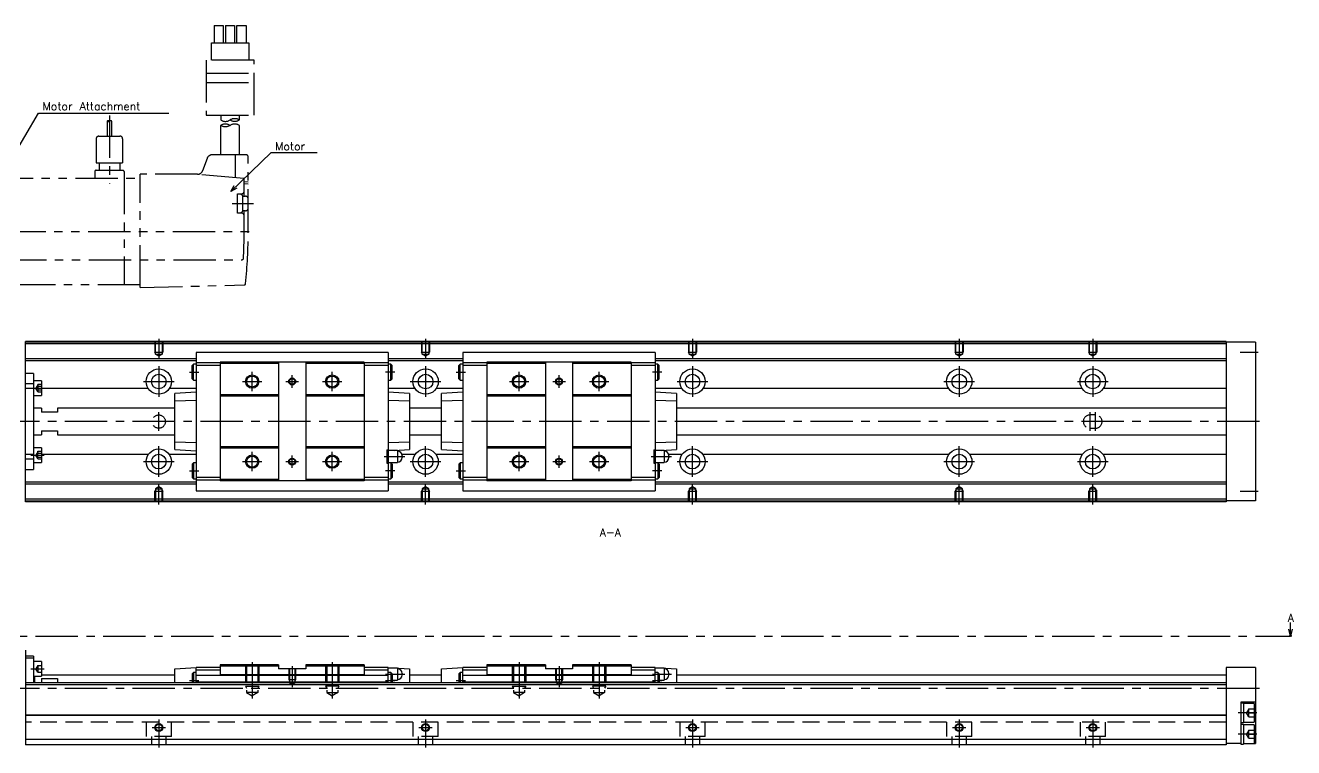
# Model space of a CAD drawing. Extents: x -2 to 770, y -8 to 279.
# Drawn here: x 294.8 to 770.1, y 9 to 279.5 of the extents above; entities that cross this region are included whole.
import ezdxf

# ---------------------------------------------------------------- set-up
doc = ezdxf.new("R2010")
doc.units = 0
doc.header["$LTSCALE"] = 0.5
for name, pattern in [('CENTER', [50.8, 31.75, -6.35, 6.35, -6.35]), ('DASHED', [19.05, 12.7, -6.35]), ('PHANTOM', [63.5, 31.75, -6.35, 6.35, -6.35, 6.35, -6.35])]:
    doc.linetypes.add(name, pattern=pattern)
for name, color, linetype in [('MSM_CENTER', 1, 'CENTER'), ('MSM_CONTINUOUS', 7, 'CONTINUOUS'), ('MSM_DASHED', 4, 'DASHED'), ('MSM_IMAGINARY', 6, 'PHANTOM'), ('MSM_NARROW', 5, 'CONTINUOUS'), ('MSM_PART_NUMBER', 7, 'CONTINUOUS')]:
    doc.layers.add(name, color=color, linetype=linetype)
doc.styles.get("Standard").update_dxf_attribs({"font": 'txt.shx', "height": 3, "bigfont": 'bigfont.shx'})

msp = doc.modelspace()

# ---------------------------------------------------------------- linework, layer by layer
at = {"layer": 'MSM_CENTER'}
for p, q in [((344.76, 162.1), (344.76, 154.59)), ((444.76, 162.1), (444.76, 154.59)), ((544.76, 162.1), (544.76, 154.59)), ((644.76, 162.1), (644.76, 154.59)), ((694.76, 162.1), (694.76, 154.59)), ((750.01, 157.1), (756.76, 157.1)), ((344.76, 151.85), (344.76, 140.35)), ((356.26, 149.6), (359.76, 149.6)), ((379.76, 142.47), (379.76, 149.72)), ((394.76, 143.73), (394.76, 148.46)), ((409.76, 142.47), (409.76, 149.72)), ((433.26, 149.6), (429.76, 149.6)), ((444.76, 151.85), (444.76, 140.35)), ((456.26, 149.6), (459.76, 149.6)), ((479.76, 142.47), (479.76, 149.72)), ((494.76, 143.73), (494.76, 148.46)), ((509.76, 142.47), (509.76, 149.72)), ((533.26, 149.6), (529.76, 149.6)), ((544.76, 151.85), (544.76, 140.35)), ((644.76, 151.85), (644.76, 140.35)), ((694.76, 151.85), (694.76, 140.35)), ((296.76, 143.65), (301.76, 143.65)), ((339.01, 146.1), (350.51, 146.1)), ((376.14, 146.1), (383.39, 146.1)), ((392.4, 146.1), (397.13, 146.1)), ((406.14, 146.1), (413.39, 146.1)), ((439.01, 146.1), (450.51, 146.1)), ((476.14, 146.1), (483.39, 146.1)), ((492.4, 146.1), (497.13, 146.1)), ((506.14, 146.1), (513.39, 146.1)), ((539.01, 146.1), (550.51, 146.1)), ((639.01, 146.1), (650.51, 146.1)), ((689.01, 146.1), (700.51, 146.1)), ((344.76, 127.6), (344.76, 134.6)), ((693.76, 127.6), (693.76, 134.6)), ((695.76, 127.6), (695.76, 134.6)), ((258.76, 131.3), (757.76, 131.3)), ((344.76, 110.35), (344.76, 121.85)), ((379.76, 112.47), (379.76, 119.72)), ((409.76, 112.47), (409.76, 119.72)), ((444.76, 110.35), (444.76, 121.85)), ((479.76, 112.47), (479.76, 119.72)), ((509.76, 112.47), (509.76, 119.72)), ((544.76, 110.35), (544.76, 121.85)), ((644.76, 110.35), (644.76, 121.85)), ((694.76, 110.35), (694.76, 121.85)), ((296.76, 118.54), (301.76, 118.54)), ((339.01, 116.1), (350.51, 116.1)), ((376.14, 116.1), (383.39, 116.1)), ((392.4, 116.1), (397.13, 116.1)), ((394.76, 113.73), (394.76, 118.46)), ((406.14, 116.1), (413.39, 116.1)), ((429.26, 118), (436.96, 118)), ((439.01, 116.1), (450.51, 116.1)), ((476.14, 116.1), (483.39, 116.1)), ((492.4, 116.1), (497.13, 116.1)), ((494.76, 113.73), (494.76, 118.46)), ((506.14, 116.1), (513.39, 116.1)), ((529.26, 118), (536.96, 118)), ((539.01, 116.1), (550.51, 116.1)), ((639.01, 116.1), (650.51, 116.1)), ((689.01, 116.1), (700.51, 116.1)), ((356.26, 112.6), (359.76, 112.6)), ((433.26, 112.6), (429.76, 112.6)), ((456.26, 112.6), (459.76, 112.6)), ((533.26, 112.6), (529.76, 112.6)), ((344.76, 100.1), (344.76, 107.61)), ((444.76, 100.1), (444.76, 107.61)), ((544.76, 100.1), (544.76, 107.61)), ((644.76, 100.1), (644.76, 107.61)), ((694.76, 100.1), (694.76, 107.61)), ((750.01, 105.1), (756.76, 105.1)), ((247.76, 50.8), (768.88, 50.8)), ((296.76, 38.55), (301.76, 38.55)), ((379.76, 41), (379.76, 27.41)), ((394.76, 39.5), (394.76, 31.69)), ((409.76, 41), (409.76, 27.41)), ((479.76, 41), (479.76, 27.41)), ((494.76, 39.5), (494.76, 31.69)), ((509.76, 41), (509.76, 27.41)), ((356.26, 34.1), (359.76, 34.1)), ((429.76, 36.5), (436.96, 36.5)), ((429.76, 34.1), (433.26, 34.1)), ((456.26, 34.1), (459.76, 34.1)), ((529.76, 36.5), (536.96, 36.5)), ((529.76, 34.1), (533.26, 34.1)), ((258.76, 31.3), (757.76, 31.3)), ((344.76, 19.5), (344.76, 9)), ((444.76, 19.5), (444.76, 9)), ((544.76, 19.5), (544.76, 9)), ((644.76, 19.5), (644.76, 9)), ((694.76, 19.5), (694.76, 9)), ((756.26, 22), (749.26, 22)), ((342.26, 16.5), (347.26, 16.5)), ((442.26, 16.5), (447.26, 16.5)), ((542.26, 16.5), (547.26, 16.5)), ((642.26, 16.5), (647.26, 16.5)), ((692.26, 16.5), (697.26, 16.5)), ((756.26, 14), (749.26, 14))]:
    msp.add_line(p, q, dxfattribs=at)
at = {"layer": 'MSM_CONTINUOUS'}
for p, q in [((744.76, 161.1), (294.76, 161.1)), ((294.76, 101.1), (294.76, 161.1)), ((744.76, 160.9), (294.76, 160.9)), ((744.76, 160.2), (294.76, 160.2)), ((430.76, 157), (358.76, 157)), ((358.76, 157), (358.76, 105.2)), ((430.76, 157), (430.76, 105.2)), ((530.76, 157), (458.76, 157)), ((458.76, 157), (458.76, 105.2)), ((530.76, 157), (530.76, 105.2)), ((744.76, 161.1), (744.76, 101.1)), ((755.76, 160.8), (744.76, 160.8)), ((755.76, 160.8), (755.76, 101.4)), ((358.76, 154.55), (294.76, 154.55)), ((358.76, 153.85), (294.76, 153.85)), ((357.76, 152.6), (357.26, 152.1)), ((357.26, 147.1), (357.26, 152.1)), ((358.76, 152.6), (357.76, 152.6)), ((357.76, 146.6), (357.76, 152.6)), ((367.76, 153.05), (358.76, 153.05)), ((421.76, 153.35), (367.76, 153.35)), ((367.76, 153.35), (367.76, 108.85)), ((389.66, 152.85), (367.76, 152.85)), ((389.66, 153.35), (389.66, 108.85)), ((399.86, 153.35), (399.86, 108.85)), ((421.76, 152.85), (399.86, 152.85)), ((421.76, 153.35), (421.76, 108.85)), ((430.76, 153.05), (421.76, 153.05)), ((458.76, 154.55), (430.76, 154.55)), ((458.76, 153.85), (430.76, 153.85)), ((431.76, 152.6), (430.76, 152.6)), ((432.26, 152.1), (431.76, 152.6)), ((431.76, 146.6), (431.76, 152.6)), ((432.26, 147.1), (432.26, 152.1)), ((457.76, 152.6), (457.26, 152.1)), ((457.26, 147.1), (457.26, 152.1)), ((458.76, 152.6), (457.76, 152.6)), ((457.76, 146.6), (457.76, 152.6)), ((467.76, 153.05), (458.76, 153.05)), ((521.76, 153.35), (467.76, 153.35)), ((467.76, 153.35), (467.76, 108.85)), ((489.66, 152.85), (467.76, 152.85)), ((489.66, 153.35), (489.66, 108.85)), ((499.86, 153.35), (499.86, 108.85)), ((521.76, 152.85), (499.86, 152.85)), ((521.76, 153.35), (521.76, 108.85)), ((530.76, 153.05), (521.76, 153.05)), ((744.76, 154.55), (530.76, 154.55)), ((744.76, 153.85), (530.76, 153.85)), ((531.76, 152.6), (530.76, 152.6)), ((532.26, 152.1), (531.76, 152.6)), ((531.76, 146.6), (531.76, 152.6)), ((532.26, 147.1), (532.26, 152.1)), ((297.76, 149.1), (294.76, 149.1)), ((297.76, 149.1), (297.76, 113.1)), ((367.76, 152.05), (358.76, 152.05)), ((430.76, 152.05), (421.76, 152.05)), ((467.76, 152.05), (458.76, 152.05)), ((530.76, 152.05), (521.76, 152.05)), ((297.76, 145.23), (294.76, 145.23)), ((297.76, 143.48), (294.76, 143.48)), ((300.76, 146.4), (297.76, 146.4)), ((300.76, 146.4), (300.76, 140.9)), ((340.81, 143.46), (300.76, 143.46)), ((358.76, 143.46), (348.71, 143.46)), ((357.26, 147.1), (357.76, 146.6)), ((357.76, 146.6), (358.76, 146.6)), ((430.76, 146.6), (431.76, 146.6)), ((440.81, 143.46), (430.76, 143.46)), ((431.76, 146.6), (432.26, 147.1)), ((458.76, 143.46), (448.71, 143.46)), ((457.26, 147.1), (457.76, 146.6)), ((457.76, 146.6), (458.76, 146.6)), ((530.76, 146.6), (531.76, 146.6)), ((540.81, 143.46), (530.76, 143.46)), ((531.76, 146.6), (532.26, 147.1)), ((640.81, 143.46), (548.71, 143.46)), ((690.81, 143.46), (648.71, 143.46)), ((744.76, 143.46), (698.71, 143.46)), ((297.76, 140.9), (300.76, 140.9)), ((358.76, 142.1), (350.76, 141.57)), ((350.76, 120.63), (350.76, 141.57)), ((358.76, 138.95), (350.76, 138.7)), ((389.66, 141.1), (367.76, 141.1)), ((389.66, 140.6), (367.76, 140.6)), ((421.76, 141.1), (399.86, 141.1)), ((421.76, 140.6), (399.86, 140.6)), ((438.76, 141.57), (430.76, 142.1)), ((438.76, 138.7), (430.76, 138.95)), ((438.76, 141.57), (438.76, 120.63)), ((458.76, 142.1), (450.76, 141.57)), ((450.76, 120.63), (450.76, 141.57)), ((458.76, 138.95), (450.76, 138.7)), ((489.66, 141.1), (467.76, 141.1)), ((489.66, 140.6), (467.76, 140.6)), ((521.76, 141.1), (499.86, 141.1)), ((521.76, 140.6), (499.86, 140.6)), ((538.76, 141.57), (530.76, 142.1)), ((538.76, 138.7), (530.76, 138.95)), ((538.76, 141.57), (538.76, 120.63)), ((300.76, 136.1), (297.76, 136.1)), ((300.76, 136.1), (300.76, 134.6)), ((306.76, 134.6), (300.76, 134.6)), ((306.76, 136.1), (306.76, 134.6)), ((350.76, 136.1), (306.76, 136.1)), ((450.76, 136.1), (438.76, 136.1)), ((744.76, 136.1), (538.76, 136.1)), ((297.76, 126.1), (300.76, 126.1)), ((300.76, 127.6), (306.76, 127.6)), ((300.76, 127.6), (300.76, 126.1)), ((306.76, 127.6), (306.76, 126.1)), ((306.76, 126.1), (350.76, 126.1)), ((438.76, 126.1), (450.76, 126.1)), ((538.76, 126.1), (744.76, 126.1)), ((300.76, 121.29), (297.76, 121.29)), ((300.76, 121.29), (300.76, 115.79)), ((350.76, 123.5), (358.76, 123.24)), ((350.76, 120.63), (358.76, 120.1)), ((389.66, 121.6), (367.76, 121.6)), ((389.66, 121.1), (367.76, 121.1)), ((421.76, 121.6), (399.86, 121.6)), ((421.76, 121.1), (399.86, 121.1)), ((430.26, 120.5), (430.26, 115.5)), ((430.26, 120.5), (430.76, 120.5)), ((430.76, 119.5), (430.26, 119.5)), ((430.76, 123.24), (438.76, 123.5)), ((434.21, 120.25), (430.76, 120.25)), ((433.02, 120.25), (438.76, 120.63)), ((434.21, 120.25), (434.21, 115.75)), ((450.76, 123.5), (458.76, 123.24)), ((450.76, 120.63), (458.76, 120.1)), ((489.66, 121.6), (467.76, 121.6)), ((489.66, 121.1), (467.76, 121.1)), ((521.76, 121.6), (499.86, 121.6)), ((521.76, 121.1), (499.86, 121.1)), ((530.26, 120.5), (530.26, 115.5)), ((530.26, 120.5), (530.76, 120.5)), ((530.76, 119.5), (530.26, 119.5)), ((530.76, 123.24), (538.76, 123.5)), ((534.21, 120.25), (530.76, 120.25)), ((533.02, 120.25), (538.76, 120.63)), ((534.21, 120.25), (534.21, 115.75)), ((297.76, 118.72), (294.76, 118.72)), ((297.76, 116.97), (294.76, 116.97)), ((297.76, 115.79), (300.76, 115.79)), ((340.81, 118.74), (300.76, 118.74)), ((358.76, 118.74), (348.71, 118.74)), ((357.76, 115.6), (357.26, 115.1)), ((357.26, 115.1), (357.26, 110.1)), ((357.76, 115.6), (357.76, 109.6)), ((358.76, 115.6), (357.76, 115.6)), ((430.26, 116.5), (430.76, 116.5)), ((430.26, 115.5), (430.76, 115.5)), ((430.76, 115.75), (434.21, 115.75)), ((431.76, 115.6), (430.76, 115.6)), ((431.76, 115.6), (431.76, 109.6)), ((432.26, 115.1), (431.76, 115.6)), ((432.26, 115.1), (432.26, 110.1)), ((440.81, 118.74), (435.9, 118.74)), ((435.96, 118.3), (435.96, 117.7)), ((458.76, 118.74), (448.71, 118.74)), ((457.76, 115.6), (457.26, 115.1)), ((457.26, 115.1), (457.26, 110.1)), ((457.76, 115.6), (457.76, 109.6)), ((458.76, 115.6), (457.76, 115.6)), ((530.26, 116.5), (530.76, 116.5)), ((530.26, 115.5), (530.76, 115.5)), ((530.76, 115.75), (534.21, 115.75)), ((531.76, 115.6), (530.76, 115.6)), ((531.76, 115.6), (531.76, 109.6)), ((532.26, 115.1), (531.76, 115.6)), ((532.26, 115.1), (532.26, 110.1)), ((540.81, 118.74), (535.9, 118.74)), ((535.96, 118.3), (535.96, 117.7)), ((640.81, 118.74), (548.71, 118.74)), ((690.81, 118.74), (648.71, 118.74)), ((744.76, 118.74), (698.71, 118.74)), ((294.76, 113.1), (297.76, 113.1)), ((357.26, 110.1), (357.76, 109.6)), ((357.76, 109.6), (358.76, 109.6)), ((367.76, 110.15), (358.76, 110.15)), ((389.66, 109.35), (367.76, 109.35)), ((421.76, 109.35), (399.86, 109.35)), ((430.76, 110.15), (421.76, 110.15)), ((430.76, 109.6), (431.76, 109.6)), ((431.76, 109.6), (432.26, 110.1)), ((457.26, 110.1), (457.76, 109.6)), ((457.76, 109.6), (458.76, 109.6)), ((467.76, 110.15), (458.76, 110.15)), ((489.66, 109.35), (467.76, 109.35)), ((521.76, 109.35), (499.86, 109.35)), ((530.76, 110.15), (521.76, 110.15)), ((530.76, 109.6), (531.76, 109.6)), ((531.76, 109.6), (532.26, 110.1)), ((358.76, 108.35), (294.76, 108.35)), ((358.76, 107.65), (294.76, 107.65)), ((367.76, 109.15), (358.76, 109.15)), ((358.76, 105.2), (430.76, 105.2)), ((421.76, 108.85), (367.76, 108.85)), ((430.76, 109.15), (421.76, 109.15)), ((458.76, 108.35), (430.76, 108.35)), ((458.76, 107.65), (430.76, 107.65)), ((467.76, 109.15), (458.76, 109.15)), ((458.76, 105.2), (530.76, 105.2)), ((521.76, 108.85), (467.76, 108.85)), ((530.76, 109.15), (521.76, 109.15)), ((744.76, 108.35), (530.76, 108.35)), ((744.76, 107.65), (530.76, 107.65)), ((744.76, 102), (294.76, 102)), ((744.76, 101.3), (294.76, 101.3)), ((744.76, 101.1), (294.76, 101.1)), ((755.76, 101.4), (744.76, 101.4)), ((768.88, 50.8), (768.21, 53.3)), ((768.88, 50.8), (768.88, 55.8)), ((769.55, 53.3), (768.88, 50.8)), ((769.38, 50.8), (768.38, 50.8)), ((294.76, 45.5), (294.76, 10)), ((297.76, 43.3), (294.76, 43.3)), ((297.76, 43.3), (297.76, 33.2)), ((297.76, 42.45), (294.76, 42.45)), ((300.76, 41.3), (297.76, 41.3)), ((300.76, 41.3), (300.76, 35.8)), ((350.76, 38.5), (358.76, 39)), ((350.76, 33.2), (350.76, 38.5)), ((367.76, 39), (358.76, 39)), ((358.76, 33.2), (358.76, 39)), ((367.76, 40), (367.76, 36.29)), ((389.66, 40), (367.76, 40)), ((389.66, 39.5), (367.76, 39.5)), ((389.66, 40), (389.66, 38.5)), ((399.86, 38.5), (389.66, 38.5)), ((421.76, 40), (399.86, 40)), ((399.86, 40), (399.86, 38.5)), ((421.76, 39.5), (399.86, 39.5)), ((421.76, 40), (421.76, 36.29)), ((430.76, 39), (421.76, 39)), ((430.76, 39), (438.76, 38.5)), ((430.76, 33.2), (430.76, 39)), ((434.21, 38.75), (430.76, 38.75)), ((434.21, 38.75), (434.21, 34.25)), ((438.76, 38.5), (438.76, 33.2)), ((450.76, 38.5), (458.76, 39)), ((450.76, 33.2), (450.76, 38.5)), ((467.76, 39), (458.76, 39)), ((458.76, 33.2), (458.76, 39)), ((467.76, 40), (467.76, 36.29)), ((489.66, 40), (467.76, 40)), ((489.66, 39.5), (467.76, 39.5)), ((489.66, 40), (489.66, 38.5)), ((499.86, 38.5), (489.66, 38.5)), ((521.76, 40), (499.86, 40)), ((499.86, 40), (499.86, 38.5)), ((521.76, 39.5), (499.86, 39.5)), ((521.76, 40), (521.76, 36.29)), ((530.76, 39), (521.76, 39)), ((530.76, 39), (538.76, 38.5)), ((530.76, 33.2), (530.76, 39)), ((534.21, 38.75), (530.76, 38.75)), ((534.21, 38.75), (534.21, 34.25)), ((538.76, 38.5), (538.76, 33.2)), ((744.76, 39), (744.76, 10)), ((755.76, 39), (744.76, 39)), ((755.76, 39), (755.76, 10.5)), ((297.76, 35.8), (300.76, 35.8)), ((298.26, 33.2), (298.26, 35.8)), ((300.76, 36.3), (350.76, 36.3)), ((300.76, 34.87), (306.76, 34.87)), ((300.76, 34.87), (300.76, 33.2)), ((306.76, 34.87), (306.76, 33.2)), ((357.76, 37.1), (357.26, 36.6)), ((357.26, 36.6), (357.26, 33.2)), ((358.76, 37.1), (357.76, 37.1)), ((357.76, 37.1), (357.76, 33.2)), ((367.76, 38), (358.76, 38)), ((430.76, 36), (358.76, 36)), ((430.76, 33.5), (358.76, 33.5)), ((421.76, 36.29), (367.76, 36.29)), ((430.76, 38), (421.76, 38)), ((431.76, 37.1), (430.76, 37.1)), ((432.26, 36.6), (431.76, 37.1)), ((431.76, 37.1), (431.76, 33.2)), ((432.26, 36.6), (432.26, 33.2)), ((432.26, 34.25), (434.21, 34.25)), ((435.96, 36.8), (435.96, 36.2)), ((438.76, 36.3), (450.76, 36.3)), ((457.76, 37.1), (457.26, 36.6)), ((457.26, 36.6), (457.26, 33.2)), ((458.76, 37.1), (457.76, 37.1)), ((457.76, 37.1), (457.76, 33.2)), ((467.76, 38), (458.76, 38)), ((530.76, 36), (458.76, 36)), ((530.76, 33.5), (458.76, 33.5)), ((521.76, 36.29), (467.76, 36.29)), ((530.76, 38), (521.76, 38)), ((531.76, 37.1), (530.76, 37.1)), ((532.26, 36.6), (531.76, 37.1)), ((531.76, 37.1), (531.76, 33.2)), ((532.26, 36.6), (532.26, 33.2)), ((532.26, 34.25), (534.21, 34.25)), ((535.96, 36.8), (535.96, 36.2)), ((538.76, 36.3), (744.76, 36.3)), ((744.76, 33.2), (294.76, 33.2)), ((744.76, 32.5), (294.76, 32.5)), ((755.76, 26), (750.26, 26)), ((750.26, 26), (750.26, 10.35)), ((751.26, 25.65), (750.26, 25.65)), ((751.26, 25.65), (751.26, 18.35)), ((755.26, 25.5), (751.26, 25.5)), ((755.26, 25.5), (755.26, 18.5)), ((744.76, 21.2), (294.76, 21.2)), ((744.76, 21), (294.76, 21)), ((750.26, 18.35), (751.26, 18.35)), ((751.26, 17.65), (750.26, 17.65)), ((751.26, 18.5), (755.26, 18.5)), ((751.26, 17.65), (751.26, 10.35)), ((755.26, 17.5), (751.26, 17.5)), ((755.26, 17.5), (755.26, 10.5)), ((744.76, 12), (294.76, 12)), ((744.76, 10), (294.76, 10)), ((750.26, 10.5), (744.76, 10.5)), ((750.26, 10.35), (751.26, 10.35)), ((751.26, 10.5), (755.76, 10.5))]:
    msp.add_line(p, q, dxfattribs=at)
for centre, radius in [((344.76, 146.1), 4.75), ((344.76, 146.1), 2.75), ((379.76, 146.1), 2.07), ((409.76, 146.1), 2.07), ((444.76, 146.1), 4.75), ((444.76, 146.1), 2.75), ((479.76, 146.1), 2.07), ((509.76, 146.1), 2.07), ((544.76, 146.1), 4.75), ((544.76, 146.1), 2.75), ((644.76, 146.1), 4.75), ((644.76, 146.1), 2.75), ((694.76, 146.1), 4.75), ((694.76, 146.1), 2.75), ((394.76, 146.1), 1.06), ((494.76, 146.1), 1.06), ((344.76, 116.1), 4.75), ((344.76, 116.1), 2.75), ((444.76, 116.1), 4.75), ((444.76, 116.1), 2.75), ((544.76, 116.1), 4.75), ((544.76, 116.1), 2.75), ((644.76, 116.1), 4.75), ((644.76, 116.1), 2.75), ((694.76, 116.1), 4.75), ((694.76, 116.1), 2.75), ((379.76, 116.1), 2.07), ((394.76, 116.1), 1.06), ((409.76, 116.1), 2.07), ((479.76, 116.1), 2.07), ((494.76, 116.1), 1.06), ((509.76, 116.1), 2.07), ((344.76, 16.5), 1.23), ((444.76, 16.5), 1.23), ((544.76, 16.5), 1.23), ((644.76, 16.5), 1.23), ((694.76, 16.5), 1.23)]:
    msp.add_circle(centre, radius, dxfattribs=at)
for centre, start, end in [((434.21, 118.3), 0, 90), ((534.21, 118.3), 0, 90), ((434.21, 117.7), 270, 0), ((534.21, 117.7), 270, 0), ((434.21, 36.8), 0, 90), ((534.21, 36.8), 0, 90), ((434.21, 36.2), 270, 0), ((534.21, 36.2), 270, 0)]:
    msp.add_arc(centre, 1.75, start, end, dxfattribs=at)
at = {"layer": 'MSM_DASHED'}
for p, q in [((343.26, 161.1), (343.26, 157.1)), ((343.53, 156.63), (343.26, 157.1)), ((343.26, 157.1), (346.26, 157.1)), ((343.53, 156.3), (343.53, 161.1)), ((345.99, 161.1), (345.99, 156.3)), ((345.99, 156.63), (346.26, 157.1)), ((346.26, 161.1), (346.26, 157.1)), ((443.26, 161.1), (443.26, 157.1)), ((443.53, 156.63), (443.26, 157.1)), ((443.26, 157.1), (446.26, 157.1)), ((443.53, 156.3), (443.53, 161.1)), ((445.99, 161.1), (445.99, 156.3)), ((445.99, 156.63), (446.26, 157.1)), ((446.26, 161.1), (446.26, 157.1)), ((543.26, 161.1), (543.26, 157.1)), ((543.53, 156.63), (543.26, 157.1)), ((543.26, 157.1), (546.26, 157.1)), ((543.53, 156.3), (543.53, 161.1)), ((545.99, 161.1), (545.99, 156.3)), ((545.99, 156.63), (546.26, 157.1)), ((546.26, 161.1), (546.26, 157.1)), ((643.26, 161.1), (643.26, 157.1)), ((643.53, 156.63), (643.26, 157.1)), ((643.26, 157.1), (646.26, 157.1)), ((643.53, 156.3), (643.53, 161.1)), ((645.99, 161.1), (645.99, 156.3)), ((645.99, 156.63), (646.26, 157.1)), ((646.26, 161.1), (646.26, 157.1)), ((693.26, 161.1), (693.26, 157.1)), ((693.53, 156.63), (693.26, 157.1)), ((693.26, 157.1), (696.26, 157.1)), ((693.53, 156.3), (693.53, 161.1)), ((695.99, 161.1), (695.99, 156.3)), ((695.99, 156.63), (696.26, 157.1)), ((696.26, 161.1), (696.26, 157.1)), ((343.53, 156.3), (345.99, 156.3)), ((344.76, 155.59), (343.53, 156.3)), ((345.99, 156.3), (344.76, 155.59)), ((443.53, 156.3), (445.99, 156.3)), ((444.76, 155.59), (443.53, 156.3)), ((445.99, 156.3), (444.76, 155.59)), ((543.53, 156.3), (545.99, 156.3)), ((544.76, 155.59), (543.53, 156.3)), ((545.99, 156.3), (544.76, 155.59)), ((643.53, 156.3), (645.99, 156.3)), ((644.76, 155.59), (643.53, 156.3)), ((645.99, 156.3), (644.76, 155.59)), ((693.53, 156.3), (695.99, 156.3)), ((694.76, 155.59), (693.53, 156.3)), ((695.99, 156.3), (694.76, 155.59)), ((299.46, 144.9), (298.74, 143.65)), ((299.46, 142.4), (298.74, 143.65)), ((299.46, 145.1), (300.76, 145.1)), ((299.46, 145.1), (299.46, 142.21)), ((299.46, 144.38), (300.76, 144.38)), ((299.46, 142.93), (300.76, 142.93)), ((299.46, 142.21), (300.76, 142.21)), ((695.76, 133.6), (693.76, 133.6)), ((693.76, 128.6), (695.76, 128.6)), ((299.46, 119.79), (298.74, 118.54)), ((299.46, 119.99), (300.76, 119.99)), ((299.46, 117.1), (299.46, 119.99)), ((299.46, 119.27), (300.76, 119.27)), ((299.46, 117.29), (298.74, 118.54)), ((299.46, 117.82), (300.76, 117.82)), ((299.46, 117.1), (300.76, 117.1)), ((343.53, 105.57), (343.26, 105.1)), ((343.26, 101.1), (343.26, 105.1)), ((343.26, 105.1), (346.26, 105.1)), ((344.76, 106.61), (343.53, 105.9)), ((343.53, 105.9), (343.53, 101.1)), ((343.53, 105.9), (345.99, 105.9)), ((345.99, 105.9), (344.76, 106.61)), ((345.99, 101.1), (345.99, 105.9)), ((345.99, 105.57), (346.26, 105.1)), ((346.26, 101.1), (346.26, 105.1)), ((443.53, 105.57), (443.26, 105.1)), ((443.26, 101.1), (443.26, 105.1)), ((443.26, 105.1), (446.26, 105.1)), ((444.76, 106.61), (443.53, 105.9)), ((443.53, 105.9), (443.53, 101.1)), ((443.53, 105.9), (445.99, 105.9)), ((445.99, 105.9), (444.76, 106.61)), ((445.99, 101.1), (445.99, 105.9)), ((445.99, 105.57), (446.26, 105.1)), ((446.26, 101.1), (446.26, 105.1)), ((543.53, 105.57), (543.26, 105.1)), ((543.26, 101.1), (543.26, 105.1)), ((543.26, 105.1), (546.26, 105.1)), ((544.76, 106.61), (543.53, 105.9)), ((543.53, 105.9), (543.53, 101.1)), ((543.53, 105.9), (545.99, 105.9)), ((545.99, 105.9), (544.76, 106.61)), ((545.99, 101.1), (545.99, 105.9)), ((545.99, 105.57), (546.26, 105.1)), ((546.26, 101.1), (546.26, 105.1)), ((643.53, 105.57), (643.26, 105.1)), ((643.26, 101.1), (643.26, 105.1)), ((643.26, 105.1), (646.26, 105.1)), ((644.76, 106.61), (643.53, 105.9)), ((643.53, 105.9), (643.53, 101.1)), ((643.53, 105.9), (645.99, 105.9)), ((645.99, 105.9), (644.76, 106.61)), ((645.99, 101.1), (645.99, 105.9)), ((645.99, 105.57), (646.26, 105.1)), ((646.26, 101.1), (646.26, 105.1)), ((693.53, 105.57), (693.26, 105.1)), ((693.26, 101.1), (693.26, 105.1)), ((693.26, 105.1), (696.26, 105.1)), ((694.76, 106.61), (693.53, 105.9)), ((693.53, 105.9), (693.53, 101.1)), ((693.53, 105.9), (695.99, 105.9)), ((695.99, 105.9), (694.76, 106.61)), ((695.99, 101.1), (695.99, 105.9)), ((695.99, 105.57), (696.26, 105.1)), ((696.26, 101.1), (696.26, 105.1)), ((299.46, 39.8), (298.74, 38.55)), ((299.46, 37.3), (298.74, 38.55)), ((299.46, 39.8), (300.76, 39.8)), ((299.46, 39.8), (299.46, 37.3)), ((299.46, 38.55), (300.76, 38.55)), ((377.26, 40), (377.26, 32)), ((377.69, 40), (377.69, 29.6)), ((381.83, 40), (381.83, 29.6)), ((382.26, 40), (382.26, 32)), ((393.46, 38.5), (393.46, 34.5)), ((393.7, 38.5), (393.7, 33.3)), ((395.82, 33.3), (395.82, 38.5)), ((396.06, 38.5), (396.06, 34.5)), ((407.26, 40), (407.26, 32)), ((407.69, 40), (407.69, 29.6)), ((411.83, 40), (411.83, 29.6)), ((412.26, 40), (412.26, 32)), ((477.26, 40), (477.26, 32)), ((477.69, 40), (477.69, 29.6)), ((481.83, 40), (481.83, 29.6)), ((482.26, 40), (482.26, 32)), ((493.46, 38.5), (493.46, 34.5)), ((493.7, 38.5), (493.7, 33.3)), ((495.82, 33.3), (495.82, 38.5)), ((496.06, 38.5), (496.06, 34.5)), ((507.26, 40), (507.26, 32)), ((507.69, 40), (507.69, 29.6)), ((511.83, 40), (511.83, 29.6)), ((512.26, 40), (512.26, 32)), ((299.46, 37.3), (300.76, 37.3)), ((393.46, 34.5), (393.7, 34.08)), ((393.46, 34.5), (396.06, 34.5)), ((395.82, 33.3), (393.7, 33.3)), ((393.7, 33.3), (394.76, 32.69)), ((394.76, 32.69), (395.82, 33.3)), ((396.06, 34.5), (395.82, 34.08)), ((493.46, 34.5), (493.7, 34.08)), ((493.46, 34.5), (496.06, 34.5)), ((495.82, 33.3), (493.7, 33.3)), ((493.7, 33.3), (494.76, 32.69)), ((494.76, 32.69), (495.82, 33.3)), ((496.06, 34.5), (495.82, 34.08)), ((377.26, 32), (377.69, 31.25)), ((377.26, 32), (382.26, 32)), ((381.83, 29.6), (377.69, 29.6)), ((377.69, 29.6), (379.76, 28.41)), ((381.83, 29.6), (379.76, 28.41)), ((382.26, 32), (381.83, 31.25)), ((412.26, 32), (407.26, 32)), ((407.26, 32), (407.69, 31.25)), ((407.69, 29.6), (411.83, 29.6)), ((407.69, 29.6), (409.76, 28.41)), ((411.83, 29.6), (409.76, 28.41)), ((412.26, 32), (411.83, 31.25)), ((477.26, 32), (477.69, 31.25)), ((477.26, 32), (482.26, 32)), ((481.83, 29.6), (477.69, 29.6)), ((477.69, 29.6), (479.76, 28.41)), ((481.83, 29.6), (479.76, 28.41)), ((482.26, 32), (481.83, 31.25)), ((512.26, 32), (507.26, 32)), ((507.26, 32), (507.69, 31.25)), ((507.69, 29.6), (511.83, 29.6)), ((507.69, 29.6), (509.76, 28.41)), ((511.83, 29.6), (509.76, 28.41)), ((512.26, 32), (511.83, 31.25)), ((753.26, 23.5), (752.4, 22)), ((753.26, 20.5), (752.4, 22)), ((753.26, 20.5), (753.26, 23.5)), ((753.26, 23.5), (755.26, 23.5)), ((753.26, 22), (755.26, 22)), ((753.26, 20.5), (755.26, 20.5)), ((744.76, 18.5), (294.76, 18.5)), ((340.01, 18.5), (340.01, 13.2)), ((349.51, 13.2), (349.51, 18.5)), ((440.01, 18.5), (440.01, 13.2)), ((449.51, 13.2), (449.51, 18.5)), ((540.01, 18.5), (540.01, 13.2)), ((549.51, 13.2), (549.51, 18.5)), ((640.01, 18.5), (640.01, 13.2)), ((649.51, 13.2), (649.51, 18.5)), ((690.01, 18.5), (690.01, 13.2)), ((699.51, 13.2), (699.51, 18.5)), ((753.26, 15.5), (752.4, 14)), ((753.26, 12.5), (753.26, 15.5)), ((753.26, 15.5), (755.26, 15.5)), ((349.51, 13.2), (340.01, 13.2)), ((342.01, 13.2), (342.01, 10)), ((347.51, 10), (347.51, 13.2)), ((449.51, 13.2), (440.01, 13.2)), ((442.01, 13.2), (442.01, 10)), ((447.51, 10), (447.51, 13.2)), ((549.51, 13.2), (540.01, 13.2)), ((542.01, 13.2), (542.01, 10)), ((547.51, 10), (547.51, 13.2)), ((649.51, 13.2), (640.01, 13.2)), ((642.01, 13.2), (642.01, 10)), ((647.51, 10), (647.51, 13.2)), ((699.51, 13.2), (690.01, 13.2)), ((692.01, 13.2), (692.01, 10)), ((697.51, 10), (697.51, 13.2)), ((753.26, 12.5), (752.4, 14)), ((753.26, 14), (755.26, 14)), ((753.26, 12.5), (755.26, 12.5))]:
    msp.add_line(p, q, dxfattribs=at)
msp.add_circle((344.76, 131.1), 2.5, dxfattribs=at)
for centre, start, end in [((693.76, 131.1), 90, 270), ((695.76, 131.1), 270, 90)]:
    msp.add_arc(centre, 2.5, start, end, dxfattribs=at)
at = {"layer": 'MSM_IMAGINARY'}
for p, q in [((365.46, 279.48), (368.86, 279.48)), ((365.46, 279.48), (365.46, 272.98)), ((368.86, 279.48), (368.86, 272.98)), ((369.76, 279.48), (373.16, 279.48)), ((369.76, 279.48), (369.76, 272.98)), ((373.16, 279.48), (373.16, 272.98)), ((374.06, 272.98), (374.06, 279.48)), ((374.06, 279.48), (377.46, 279.48)), ((377.46, 279.48), (377.46, 272.98)), ((364.46, 266.48), (364.46, 272.98)), ((364.46, 272.98), (378.46, 272.98)), ((378.46, 272.98), (378.46, 266.48)), ((380.46, 266.48), (362.46, 266.48)), ((362.46, 266.48), (362.46, 245.86)), ((380.46, 245.86), (380.46, 266.48)), ((362.46, 261.63), (380.46, 261.63)), ((362.46, 258.03), (380.46, 258.03)), ((325.41, 243.64), (325.41, 238)), ((326.26, 245.75), (326.26, 220.3)), ((327.11, 238), (327.11, 243.64)), ((362.46, 245.86), (380.46, 245.86)), ((367.96, 245.86), (367.96, 244.07)), ((374.96, 244.07), (374.96, 245.86)), ((322.31, 238), (330.21, 238)), ((367.96, 231), (367.96, 242.04)), ((374.96, 231), (374.96, 242.04)), ((321.31, 237), (321.31, 228)), ((331.21, 237), (331.21, 228)), ((362.88, 229.68), (361.18, 225.02)), ((377.46, 231), (364.76, 231)), ((373.46, 222.46), (373.46, 231)), ((378.26, 202.3), (378.26, 230.2)), ((320.76, 224.7), (320.76, 222.3)), ((321.26, 225.2), (331.26, 225.2)), ((321.31, 228), (331.21, 228)), ((322.36, 228), (322.36, 225.2)), ((330.16, 228), (330.16, 225.2)), ((331.76, 224.7), (331.76, 182.3)), ((337.76, 181.3), (337.76, 223.7)), ((359.3, 223.7), (337.76, 223.7)), ((376.76, 222.17), (359.3, 223.7)), ((281.76, 222.3), (337.76, 222.3)), ((376.76, 215.53), (376.76, 222.17)), ((378.26, 220.76), (376.76, 220.89)), ((378.26, 220.06), (376.76, 220.19)), ((374.26, 216.38), (375.76, 216.38)), ((374.26, 209.18), (374.26, 216.38)), ((375.26, 216.28), (374.26, 216.28)), ((376.23, 215.53), (377.26, 215.53)), ((376.26, 210.28), (376.26, 215.28)), ((372.26, 212.78), (380.26, 212.78)), ((374.26, 209.28), (375.26, 209.28)), ((375.76, 209.18), (374.26, 209.18)), ((377.26, 210.03), (376.26, 210.03)), ((376.76, 202.3), (376.76, 210.03)), ((254.76, 202.3), (380.26, 202.3)), ((286.76, 191.73), (376, 191.73)), ((337.76, 182.3), (281.76, 182.3)), ((337.76, 181.3), (376.82, 182.29))]:
    msp.add_line(p, q, dxfattribs=at)
for centre, radius, start, end in [((325.84, 242.9), 0.85, 60.0009, 119.999), ((325.84, 244.37), 0.85, 240.001, 299.999), ((326.69, 242.9), 0.85, 59.9987, 119.999), ((369.71, 239.01), 3.5, 60.0014, 120.1319), ((369.71, 246.51), 3, 234.3132, 305.6839), ((373.21, 241.04), 3.5, 60.0014, 120.0014), ((373.21, 247.1), 3.5, 240.0015, 300.0015), ((373.21, 239.01), 3.5, 60.0637, 120), ((322.31, 237), 1, 90, 180), ((330.21, 237), 1, 360, 90), ((369.71, 245.07), 3.5, 239.871, 300), ((364.76, 229), 2, 90, 160), ((377.46, 230.2), 0.8, 360, 90), ((321.26, 224.7), 0.5, 90, 180), ((331.26, 224.7), 0.5, 360, 90), ((359.3, 225.7), 2, 270, 340), ((375.26, 215.28), 1, 360, 90), ((375.76, 217.38), 1, 270, 0), ((377.26, 214.53), 1, 360, 90), ((375.26, 210.28), 1, 270, 360), ((375.76, 208.18), 1, 1.7094, 90), ((377.26, 211.03), 1, 270, 360), ((178.26, 202.3), 198.5, 357.0836, 0), ((178.26, 202.3), 200, 354.3874, 0), ((376, 192.23), 0.5, 270, 357.0836), ((376.8, 182.79), 0.5, 271.4503, 354.3874)]:
    msp.add_arc(centre, radius, start, end, dxfattribs=at)
at = {"layer": 'MSM_NARROW'}
for centre, radius in [((379.76, 146.1), 2.5), ((394.76, 146.1), 1.3), ((409.76, 146.1), 2.5), ((479.76, 146.1), 2.5), ((494.76, 146.1), 1.3), ((509.76, 146.1), 2.5), ((379.76, 116.1), 2.5), ((394.76, 116.1), 1.3), ((409.76, 116.1), 2.5), ((479.76, 116.1), 2.5), ((494.76, 116.1), 1.3), ((509.76, 116.1), 2.5), ((344.76, 16.5), 1.5), ((444.76, 16.5), 1.5), ((544.76, 16.5), 1.5), ((644.76, 16.5), 1.5), ((694.76, 16.5), 1.5)]:
    msp.add_circle(centre, radius, dxfattribs=at)
at = {"layer": 'MSM_PART_NUMBER'}
for p, q in [((280.7, 214.29), (299.66, 246.54)), ((299.66, 246.54), (348.5, 246.54)), ((371.72, 217.28), (386.86, 231.83)), ((386.86, 231.83), (404.17, 231.83)), ((371.72, 217.28), (373.06, 219.49)), ((373.99, 218.52), (371.72, 217.28))]:
    msp.add_line(p, q, dxfattribs=at)

# ---------------------------------------------------------------- texts
for s, p in [('Motor Attachment', (301.22, 247.69)), ('Motor', (388.38, 232.69)), ('A-A', (510.01, 88.1)), ('A', (767.88, 56.05))]:
    msp.add_text(s, height=3, dxfattribs=at).set_placement(p)

doc.saveas('drawing.dxf')
